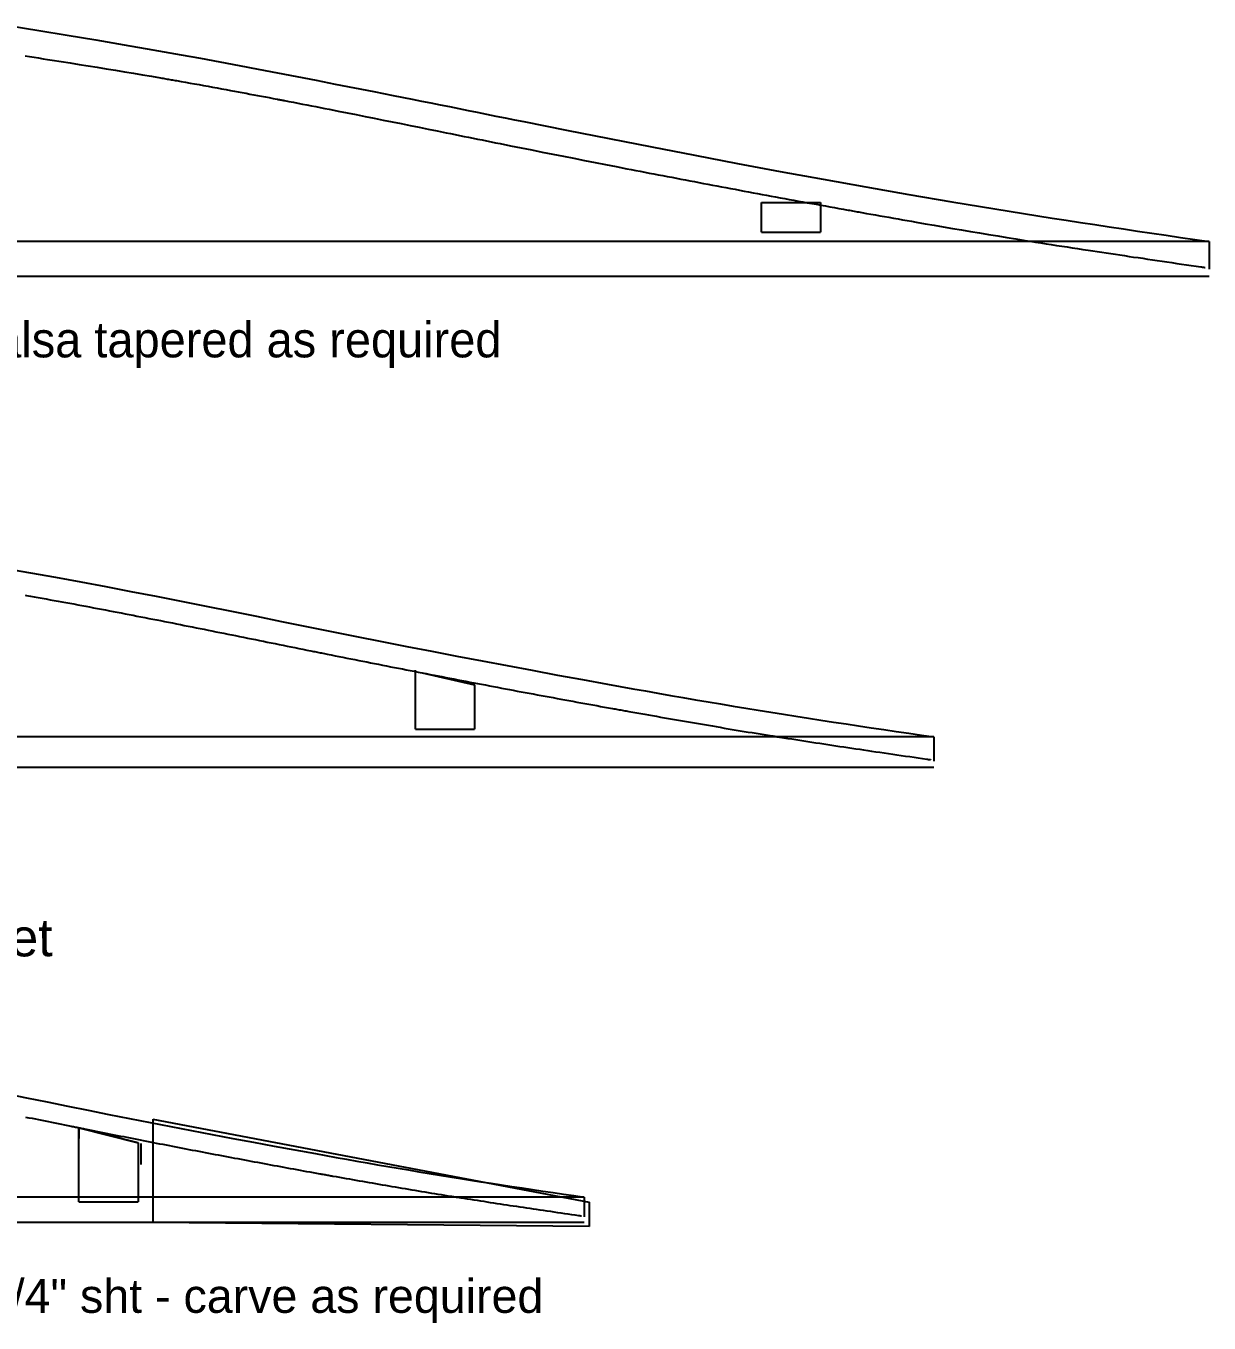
# Model space of a CAD drawing. Extents: x 1.4 to 41.2, y -1.3 to 26.5.
# Drawn here: x 7.585 to 10.084, y 3.351 to 6.091 of the extents above; entities that cross this region are included whole.
import ezdxf
from ezdxf.enums import TextEntityAlignment as Align

# ---------------------------------------------------------------- set-up
doc = ezdxf.new("R2010")
doc.units = 0
doc.layers.get('0').update_dxf_attribs({"color": 9, "linetype": 'CONTINUOUS'})

msp = doc.modelspace()

# ---------------------------------------------------------------- linework, layer by layer
at = {"color": 9, "linetype": 'CONTINUOUS'}
for p, q in [((9.1389, 5.6553), (9.1389, 5.7177)), ((9.1389, 5.7177), (9.2638, 5.7177)), ((9.2638, 5.7177), (9.2638, 5.6553)), ((9.1389, 5.6553), (9.2638, 5.6553)), ((10.0844, 5.6356), (3.0964, 5.6356)), ((10.0844, 5.6356), (10.0844, 5.5775)), ((10.0844, 5.5618), (3.0964, 5.5618)), ((8.408, 4.6053), (8.408, 4.7302)), ((8.4222, 4.7245), (8.5329, 4.699)), ((8.5329, 4.699), (8.5329, 4.6053)), ((8.408, 4.6053), (8.5329, 4.6053)), ((9.5034, 4.5892), (3.3608, 4.5892)), ((9.5034, 4.5892), (9.5034, 4.5381)), ((9.5034, 4.5243), (3.3608, 4.5243)), ((7.8532, 3.7817), (7.8532, 3.5632)), ((7.8532, 3.7817), (8.7747, 3.6062)), ((7.6973, 3.6069), (7.6973, 3.763)), ((7.6973, 3.763), (7.8222, 3.7318)), ((7.8222, 3.7318), (7.8222, 3.6069)), ((7.829, 3.6862), (7.829, 3.7301)), ((8.7648, 3.6171), (3.7069, 3.6171)), ((8.7648, 3.6171), (8.7648, 3.575)), ((7.6973, 3.6069), (7.8222, 3.6069)), ((8.7747, 3.6062), (8.7747, 3.5547)), ((8.7648, 3.5637), (3.7069, 3.5637)), ((8.7747, 3.5547), (7.8532, 3.5632))]:
    msp.add_line(p, q, dxfattribs=at)
for points in [[(7.552, 6.091), (7.6123, 6.0815), (7.6725, 6.0717), (7.7328, 6.0617), (7.7929, 6.0514), (7.8531, 6.0408), (7.9132, 6.03), (7.9539, 6.0226), (7.9947, 6.0151), (8.0354, 6.0074), (8.0761, 5.9997), (8.1168, 5.992), (8.1575, 5.9841), (8.1981, 5.9762), (8.2388, 5.9683), (8.2794, 5.9603), (8.3201, 5.9524), (8.3607, 5.9444), (8.4013, 5.9363)], [(7.5834, 6.0277), (7.593, 6.0262), (7.6025, 6.0248), (7.6121, 6.0233), (7.6216, 6.0218), (7.6312, 6.0203), (7.6407, 6.0188), (7.6598, 6.0158), (7.6789, 6.0128), (7.6979, 6.0098), (7.717, 6.0067), (7.7361, 6.0037), (7.7551, 6.0006), (7.7742, 5.9974), (7.7932, 5.9943), (7.8122, 5.9911), (7.8313, 5.9879), (7.8503, 5.9847), (7.8693, 5.9814), (7.8722, 5.9809), (7.875, 5.9804), (7.8779, 5.9799), (7.8807, 5.9794), (7.8836, 5.9789), (7.8864, 5.9785), (7.8893, 5.978), (7.8921, 5.9775), (7.895, 5.977), (7.8978, 5.9765), (7.9007, 5.976), (7.9035, 5.9755), (7.913, 5.9738), (7.9225, 5.9721), (7.932, 5.9704), (7.9415, 5.9687), (7.951, 5.967), (7.9605, 5.9653), (7.97, 5.9636), (7.9795, 5.9619), (7.989, 5.9602), (7.9985, 5.9584), (8.008, 5.9567), (8.0175, 5.9549), (8.0257, 5.9534), (8.0339, 5.9518), (8.042, 5.9503), (8.0502, 5.9488), (8.0584, 5.9472), (8.0666, 5.9457), (8.0748, 5.9441), (8.083, 5.9426), (8.0912, 5.941), (8.0994, 5.9395), (8.1076, 5.9379), (8.1157, 5.9363)], [(8.1157, 5.9363), (8.117, 5.9361), (8.1183, 5.9358), (8.1196, 5.9356), (8.1209, 5.9354), (8.1222, 5.9351), (8.1235, 5.9349), (8.1248, 5.9346), (8.1261, 5.9344), (8.1274, 5.9341), (8.1287, 5.9339), (8.13, 5.9336), (8.1313, 5.9334), (8.1407, 5.9316), (8.1502, 5.9298), (8.1597, 5.928), (8.1692, 5.9261), (8.1787, 5.9243), (8.1882, 5.9224), (8.1977, 5.9206), (8.2071, 5.9187), (8.2166, 5.9168), (8.2261, 5.9149), (8.2356, 5.9131), (8.245, 5.9112), (8.264, 5.9074), (8.283, 5.9036), (8.302, 5.8998), (8.321, 5.896), (8.34, 5.8922), (8.3589, 5.8884), (8.3779, 5.8846), (8.3969, 5.8808), (8.4159, 5.8769), (8.4349, 5.8731), (8.4538, 5.8693), (8.4728, 5.8654), (8.4823, 5.8635), (8.4918, 5.8616), (8.5013, 5.8597), (8.5108, 5.8578), (8.5203, 5.8559), (8.5298, 5.8539), (8.5393, 5.852), (8.5487, 5.8501), (8.5582, 5.8482), (8.5677, 5.8463), (8.5772, 5.8444), (8.5867, 5.8425), (8.609, 5.838), (8.6313, 5.8335), (8.6536, 5.8291), (8.6759, 5.8246), (8.6982, 5.8202), (8.7205, 5.8158), (8.7428, 5.8114), (8.7651, 5.807), (8.7875, 5.8026), (8.8098, 5.7982), (8.8321, 5.7939), (8.8544, 5.7895), (8.8639, 5.7877), (8.8735, 5.7858), (8.883, 5.784), (8.8925, 5.7821), (8.902, 5.7803), (8.9116, 5.7785), (8.9211, 5.7766), (8.9306, 5.7748), (8.9401, 5.773), (8.9497, 5.7712), (8.9592, 5.7693), (8.9687, 5.7675), (8.9782, 5.7657), (8.9878, 5.7639), (8.9973, 5.7621), (9.0068, 5.7603), (9.0164, 5.7585), (9.0259, 5.7566), (9.0354, 5.7548), (9.045, 5.753), (9.0545, 5.7513), (9.064, 5.7495), (9.0736, 5.7477), (9.0831, 5.7459), (9.0926, 5.7441), (9.1022, 5.7423), (9.1117, 5.7405), (9.1212, 5.7388), (9.1308, 5.737), (9.1403, 5.7352), (9.1499, 5.7334), (9.1594, 5.7317), (9.1689, 5.7299), (9.1785, 5.7281), (9.188, 5.7264), (9.1976, 5.7246), (9.2071, 5.7229), (9.2166, 5.7211), (9.2262, 5.7194), (9.2357, 5.7176), (9.2453, 5.7159), (9.2548, 5.7142), (9.2643, 5.7124), (9.2739, 5.7107), (9.2834, 5.709), (9.293, 5.7072), (9.3025, 5.7055), (9.3121, 5.7038), (9.3153, 5.7032), (9.3185, 5.7026), (9.3218, 5.7021), (9.325, 5.7015), (9.3283, 5.7009), (9.3315, 5.7003), (9.3347, 5.6997), (9.338, 5.6992), (9.3412, 5.6986), (9.3445, 5.698), (9.3477, 5.6974), (9.3509, 5.6968), (9.3605, 5.6951), (9.37, 5.6934), (9.3796, 5.6917), (9.3892, 5.69), (9.3987, 5.6883), (9.4083, 5.6867), (9.4178, 5.685), (9.4274, 5.6833), (9.4369, 5.6816), (9.4465, 5.6799), (9.4561, 5.6783), (9.4656, 5.6766), (9.4848, 5.6733), (9.5039, 5.67), (9.523, 5.6667), (9.5422, 5.6634), (9.5613, 5.6602), (9.5805, 5.657), (9.5997, 5.6537), (9.6188, 5.6506), (9.638, 5.6474), (9.6572, 5.6443), (9.6763, 5.6412), (9.6955, 5.6381), (9.7066, 5.6363), (9.7177, 5.6345), (9.7289, 5.6328), (9.74, 5.631), (9.7511, 5.6293), (9.7622, 5.6275), (9.7734, 5.6258), (9.7845, 5.6241), (9.7956, 5.6224), (9.8068, 5.6207), (9.8179, 5.619), (9.829, 5.6173), (9.8386, 5.6158), (9.8482, 5.6144), (9.8578, 5.6129), (9.8674, 5.6115), (9.877, 5.6101), (9.8866, 5.6086), (9.8962, 5.6072), (9.9058, 5.6058), (9.9154, 5.6043), (9.925, 5.6029), (9.9346, 5.6015), (9.9442, 5.6001), (9.9545, 5.5986), (9.9647, 5.5971), (9.975, 5.5955), (9.9852, 5.594), (9.9955, 5.5925), (10.0058, 5.591), (10.016, 5.5895), (10.0263, 5.588), (10.0365, 5.5865), (10.0468, 5.585), (10.0571, 5.5836), (10.0673, 5.5821), (10.0681, 5.582), (10.0688, 5.5819), (10.0696, 5.5817), (10.0703, 5.5816), (10.0711, 5.5815), (10.0719, 5.5814), (10.0726, 5.5813), (10.0734, 5.5812), (10.0741, 5.5811), (10.0749, 5.581), (10.0757, 5.5809), (10.0764, 5.5808)], [(8.4013, 5.9363), (8.421, 5.9324), (8.4406, 5.9284), (8.4602, 5.9244), (8.4799, 5.9205), (8.4995, 5.9165), (8.5191, 5.9126), (8.5387, 5.9086), (8.5584, 5.9047), (8.578, 5.9007), (8.5976, 5.8968), (8.6173, 5.8928), (8.6369, 5.8889), (8.7271, 5.8709), (8.8174, 5.8531), (8.9076, 5.8354), (8.998, 5.8179), (9.0883, 5.8007), (9.1787, 5.7838), (9.2692, 5.7672), (9.3597, 5.7509), (9.4503, 5.735), (9.541, 5.7195), (9.6317, 5.7045), (9.7225, 5.6899), (9.7527, 5.6852), (9.7828, 5.6805), (9.8129, 5.6759), (9.8431, 5.6713), (9.8732, 5.6667), (9.9034, 5.6622), (9.9335, 5.6578), (9.9637, 5.6533), (9.9939, 5.6489), (10.024, 5.6444), (10.0542, 5.64), (10.0844, 5.6356)], [(7.542, 4.945), (7.5948, 4.9359), (7.648, 4.9264), (7.7011, 4.9167), (7.7542, 4.9067), (7.8072, 4.8966), (7.8603, 4.8862), (7.9133, 4.8758), (7.9662, 4.8652), (8.0192, 4.8546), (8.0721, 4.8439), (8.1251, 4.8332), (8.1781, 4.8225), (8.231, 4.8118), (8.2839, 4.8013), (8.3369, 4.7908), (8.3898, 4.7804), (8.4428, 4.7701), (8.4958, 4.7599), (8.5488, 4.7497), (8.6018, 4.7397), (8.6549, 4.7298), (8.7079, 4.7199), (8.761, 4.7102), (8.8141, 4.7005), (8.8672, 4.691), (8.8937, 4.6862), (8.9201, 4.6816), (8.9466, 4.6769), (8.9731, 4.6723), (8.9996, 4.6677), (9.0261, 4.6632), (9.0526, 4.6587), (9.0791, 4.6542), (9.1056, 4.6498), (9.1322, 4.6454), (9.1587, 4.6411), (9.1853, 4.6369), (9.2117, 4.6327), (9.2382, 4.6286), (9.2647, 4.6245), (9.2912, 4.6205), (9.3177, 4.6165), (9.3442, 4.6125), (9.3707, 4.6086), (9.3973, 4.6047), (9.4238, 4.6008), (9.4503, 4.5969), (9.4768, 4.593), (9.5034, 4.5892)], [(7.5838, 4.8884), (7.5863, 4.8879), (7.5947, 4.8865), (7.603, 4.885), (7.6114, 4.8835), (7.6197, 4.882), (7.6281, 4.8805), (7.6364, 4.879), (7.6448, 4.8775), (7.6531, 4.876), (7.6615, 4.8745), (7.6698, 4.8729), (7.6782, 4.8714), (7.6865, 4.8699), (7.6948, 4.8683), (7.7032, 4.8668), (7.7115, 4.8652), (7.7199, 4.8636), (7.7282, 4.8621), (7.7365, 4.8605), (7.7449, 4.8589), (7.7532, 4.8573), (7.7615, 4.8557), (7.7699, 4.8541), (7.7782, 4.8525), (7.7865, 4.8509), (7.7949, 4.8493), (7.8032, 4.8477), (7.8115, 4.8461), (7.8199, 4.8445), (7.8282, 4.8429), (7.8366, 4.8412), (7.8449, 4.8396), (7.8532, 4.838), (7.8616, 4.8363), (7.8699, 4.8347), (7.8782, 4.8331), (7.8866, 4.8314), (7.8949, 4.8298), (7.9032, 4.8281), (7.9116, 4.8264), (7.9199, 4.8248), (7.9282, 4.8231), (7.9366, 4.8215), (7.9449, 4.8198), (7.9533, 4.8181), (7.9616, 4.8165), (7.9699, 4.8148), (7.9783, 4.8131), (7.9866, 4.8114), (7.9949, 4.8098), (8.0033, 4.8081), (8.0116, 4.8064), (8.02, 4.8047), (8.0283, 4.803), (8.0367, 4.8013), (8.045, 4.7997), (8.0534, 4.798), (8.0617, 4.7963), (8.0701, 4.7946), (8.0784, 4.7929), (8.0868, 4.7912), (8.0951, 4.7895), (8.1035, 4.7878), (8.1118, 4.7862), (8.1201, 4.7845), (8.1285, 4.7828), (8.1368, 4.7811), (8.1452, 4.7794), (8.1535, 4.7777), (8.1619, 4.776), (8.1702, 4.7744), (8.1785, 4.7727), (8.1869, 4.771), (8.1898, 4.7704), (8.1927, 4.7698), (8.1955, 4.7693), (8.1984, 4.7687), (8.2013, 4.7681), (8.2042, 4.7675), (8.2071, 4.767), (8.2099, 4.7664), (8.2128, 4.7658), (8.2157, 4.7652), (8.2186, 4.7646), (8.2215, 4.7641), (8.2298, 4.7624), (8.2382, 4.7607), (8.2465, 4.7591), (8.2549, 4.7574), (8.2633, 4.7557), (8.2716, 4.7541), (8.28, 4.7524), (8.2883, 4.7507), (8.2967, 4.7491), (8.3051, 4.7474), (8.3134, 4.7458), (8.3218, 4.7441), (8.3302, 4.7425), (8.3385, 4.7408), (8.3469, 4.7392), (8.3553, 4.7375), (8.3636, 4.7359), (8.372, 4.7343), (8.3804, 4.7326), (8.3887, 4.731), (8.3971, 4.7294), (8.4055, 4.7277), (8.4138, 4.7261), (8.4222, 4.7245), (8.4306, 4.7228), (8.4389, 4.7212), (8.4473, 4.7196), (8.4557, 4.718), (8.4641, 4.7164), (8.4724, 4.7148), (8.4808, 4.7132), (8.4892, 4.7115), (8.4976, 4.7099), (8.5059, 4.7083), (8.5143, 4.7067), (8.5227, 4.7051), (8.5311, 4.7035), (8.5394, 4.7019), (8.5478, 4.7003), (8.5562, 4.6988), (8.5646, 4.6972), (8.5729, 4.6956), (8.5813, 4.694), (8.5897, 4.6924), (8.5981, 4.6908), (8.6065, 4.6893), (8.6148, 4.6877), (8.6232, 4.6861), (8.6316, 4.6845), (8.64, 4.683), (8.6484, 4.6814), (8.6567, 4.6799), (8.6651, 4.6783), (8.6735, 4.6767), (8.6819, 4.6752), (8.6903, 4.6736), (8.6987, 4.6721), (8.7071, 4.6705), (8.7154, 4.669), (8.7238, 4.6674), (8.7322, 4.6659), (8.7406, 4.6644), (8.749, 4.6628), (8.7574, 4.6613), (8.7658, 4.6598), (8.7741, 4.6582), (8.7825, 4.6567), (8.7909, 4.6552), (8.7993, 4.6537), (8.8077, 4.6522), (8.8161, 4.6506), (8.8245, 4.6491), (8.8273, 4.6486), (8.8302, 4.6481), (8.833, 4.6476), (8.8359, 4.6471), (8.8387, 4.6466), (8.8416, 4.6461), (8.8444, 4.6456), (8.8473, 4.645), (8.8501, 4.6445), (8.853, 4.644), (8.8558, 4.6435), (8.8587, 4.643)], [(8.8587, 4.643), (8.8671, 4.6415), (8.8755, 4.64), (8.8839, 4.6385), (8.8923, 4.637), (8.9006, 4.6355), (8.909, 4.6341), (8.9175, 4.6326), (8.9259, 4.6311), (8.9343, 4.6296), (8.9427, 4.6281), (8.9511, 4.6267), (8.9595, 4.6252), (8.9679, 4.6238), (8.9763, 4.6223), (8.9847, 4.6208), (8.9931, 4.6194), (9.0015, 4.618), (9.0099, 4.6165), (9.0184, 4.6151), (9.0268, 4.6136), (9.0352, 4.6122), (9.0436, 4.6108), (9.052, 4.6094), (9.0604, 4.6079), (9.0689, 4.6065), (9.0773, 4.6051), (9.0857, 4.6037), (9.0941, 4.6023), (9.1026, 4.6009), (9.111, 4.5995), (9.1194, 4.5982), (9.1278, 4.5968), (9.1362, 4.5954), (9.1447, 4.5941), (9.1531, 4.5927), (9.1615, 4.5913), (9.1629, 4.5911), (9.1642, 4.5909), (9.1656, 4.5907), (9.1669, 4.5905), (9.1683, 4.5903), (9.1696, 4.5901), (9.171, 4.5898), (9.1723, 4.5896), (9.1737, 4.5894), (9.175, 4.5892), (9.1764, 4.589), (9.1777, 4.5888), (9.1861, 4.5874), (9.1946, 4.5861), (9.203, 4.5848), (9.2114, 4.5835), (9.2199, 4.5821), (9.2283, 4.5808), (9.2367, 4.5795), (9.2452, 4.5782), (9.2536, 4.5769), (9.262, 4.5756), (9.2705, 4.5744), (9.2789, 4.5731), (9.2873, 4.5718), (9.2958, 4.5705), (9.3042, 4.5692), (9.3126, 4.568), (9.3211, 4.5667), (9.3295, 4.5655), (9.338, 4.5642), (9.3464, 4.5629), (9.3548, 4.5617), (9.3633, 4.5604), (9.3717, 4.5592), (9.3802, 4.5579), (9.3892, 4.5566), (9.3982, 4.5553), (9.4072, 4.554), (9.4162, 4.5527), (9.4252, 4.5513), (9.4343, 4.55), (9.4433, 4.5487), (9.4523, 4.5474), (9.4613, 4.5461), (9.4703, 4.5448), (9.4793, 4.5434), (9.4884, 4.5421), (9.489, 4.542), (9.4897, 4.5419), (9.4904, 4.5418), (9.491, 4.5417), (9.4917, 4.5417), (9.4924, 4.5416), (9.493, 4.5415), (9.4937, 4.5414), (9.4944, 4.5413), (9.495, 4.5412), (9.4957, 4.5411), (9.4963, 4.541)], [(7.5427, 3.8356), (7.5863, 3.8268), (7.6299, 3.818), (7.6735, 3.8092), (7.7171, 3.8004), (7.7607, 3.7917), (7.8043, 3.7831), (7.8479, 3.7746), (7.8915, 3.7661), (7.9351, 3.7576), (7.9788, 3.7493), (8.0224, 3.741), (8.0661, 3.7328), (8.1098, 3.7247), (8.1535, 3.7167), (8.1972, 3.7088), (8.2409, 3.7009), (8.2627, 3.697), (8.2845, 3.6932), (8.3063, 3.6893), (8.3281, 3.6855), (8.35, 3.6818), (8.3718, 3.678), (8.3936, 3.6743), (8.4155, 3.6706), (8.4373, 3.667), (8.4591, 3.6634), (8.481, 3.6599), (8.5029, 3.6564), (8.5247, 3.6529), (8.5465, 3.6495), (8.5683, 3.6462), (8.5901, 3.6429), (8.6119, 3.6396), (8.6337, 3.6363), (8.6556, 3.6331), (8.6774, 3.6298), (8.6993, 3.6266), (8.7211, 3.6234), (8.7429, 3.6203), (8.7648, 3.6171)], [(7.5846, 3.7862), (7.5914, 3.7848), (7.5983, 3.7835), (7.6052, 3.7821), (7.612, 3.7807), (7.6189, 3.7793), (7.6258, 3.7779), (7.6327, 3.7765), (7.6395, 3.7751), (7.6464, 3.7737), (7.6533, 3.7723), (7.6601, 3.771), (7.667, 3.7696), (7.6739, 3.7682), (7.6808, 3.7668), (7.6831, 3.7663), (7.6855, 3.7659), (7.6879, 3.7654), (7.6903, 3.7649), (7.6926, 3.7644), (7.695, 3.764), (7.6974, 3.7635), (7.6997, 3.763), (7.7021, 3.7625), (7.7045, 3.7621), (7.7069, 3.7616), (7.7092, 3.7611), (7.7161, 3.7597), (7.723, 3.7583), (7.7299, 3.757), (7.7368, 3.7556), (7.7436, 3.7542), (7.7505, 3.7529), (7.7574, 3.7515), (7.7643, 3.7501), (7.7712, 3.7488), (7.7781, 3.7474), (7.785, 3.746), (7.7918, 3.7447), (7.7987, 3.7433), (7.8056, 3.742), (7.8125, 3.7406), (7.8194, 3.7393), (7.8263, 3.7379), (7.8332, 3.7366), (7.8401, 3.7352), (7.847, 3.7339), (7.8538, 3.7325), (7.8607, 3.7312), (7.8676, 3.7298), (7.8745, 3.7285), (7.8814, 3.7272), (7.8883, 3.7258), (7.8952, 3.7245), (7.9021, 3.7232), (7.909, 3.7218), (7.9159, 3.7205), (7.9228, 3.7192), (7.9297, 3.7178), (7.9366, 3.7165), (7.9435, 3.7152), (7.9504, 3.7139), (7.9573, 3.7126), (7.9642, 3.7113), (7.971, 3.7099), (7.9779, 3.7086), (7.9848, 3.7073), (7.9917, 3.706), (7.9986, 3.7047), (8.0055, 3.7034), (8.0124, 3.7021), (8.0193, 3.7008), (8.0262, 3.6995), (8.0331, 3.6982), (8.04, 3.6969), (8.0469, 3.6956), (8.0538, 3.6943), (8.0607, 3.693), (8.0676, 3.6918), (8.0746, 3.6905), (8.0815, 3.6892), (8.0884, 3.6879), (8.0953, 3.6866), (8.1022, 3.6854), (8.1091, 3.6841), (8.116, 3.6828), (8.1229, 3.6815), (8.1298, 3.6803), (8.1367, 3.679), (8.1436, 3.6777), (8.1505, 3.6765), (8.1574, 3.6752), (8.1643, 3.674), (8.1712, 3.6727), (8.1781, 3.6714), (8.1851, 3.6702), (8.192, 3.6689), (8.1989, 3.6677), (8.2058, 3.6665), (8.2081, 3.666), (8.2105, 3.6656), (8.2128, 3.6652), (8.2152, 3.6648), (8.2175, 3.6644), (8.2198, 3.6639), (8.2222, 3.6635), (8.2245, 3.6631), (8.2269, 3.6627), (8.2292, 3.6622), (8.2316, 3.6618), (8.2339, 3.6614)], [(7.8222, 3.7318), (7.6973, 3.763), (7.6973, 3.7411)], [(8.2339, 3.6614), (8.2408, 3.6602), (8.2477, 3.6589), (8.2546, 3.6577), (8.2616, 3.6565), (8.2685, 3.6553), (8.2754, 3.654), (8.2823, 3.6528), (8.2892, 3.6516), (8.2962, 3.6504), (8.3031, 3.6492), (8.31, 3.648), (8.3169, 3.6468), (8.3238, 3.6456), (8.3308, 3.6444), (8.3377, 3.6432), (8.3446, 3.642), (8.3516, 3.6408), (8.3585, 3.6396), (8.3654, 3.6384), (8.3723, 3.6372), (8.3793, 3.6361), (8.3862, 3.6349), (8.3931, 3.6337), (8.4001, 3.6325), (8.407, 3.6314), (8.4139, 3.6302), (8.4209, 3.6291), (8.4278, 3.6279), (8.4347, 3.6268), (8.4417, 3.6256), (8.4486, 3.6245), (8.4556, 3.6234), (8.4625, 3.6222), (8.4694, 3.6211), (8.4764, 3.62), (8.4833, 3.6189), (8.4844, 3.6187), (8.4855, 3.6185), (8.4866, 3.6183), (8.4877, 3.6182), (8.4889, 3.618), (8.49, 3.6178), (8.4911, 3.6176), (8.4922, 3.6175), (8.4933, 3.6173), (8.4944, 3.6171), (8.4955, 3.6169), (8.4966, 3.6168), (8.5036, 3.6156), (8.5105, 3.6146), (8.5174, 3.6135), (8.5244, 3.6124), (8.5313, 3.6113), (8.5383, 3.6102), (8.5452, 3.6091), (8.5522, 3.6081), (8.5591, 3.607), (8.5661, 3.6059), (8.573, 3.6049), (8.58, 3.6038), (8.5869, 3.6028), (8.5938, 3.6017), (8.6008, 3.6007), (8.6077, 3.5996), (8.6147, 3.5986), (8.6216, 3.5976), (8.6286, 3.5965), (8.6355, 3.5955), (8.6425, 3.5945), (8.6494, 3.5934), (8.6564, 3.5924), (8.6633, 3.5914), (8.6707, 3.5903), (8.6782, 3.5892), (8.6856, 3.5881), (8.693, 3.587), (8.7004, 3.5859), (8.7079, 3.5848), (8.7153, 3.5837), (8.7227, 3.5827), (8.7301, 3.5816), (8.7376, 3.5805), (8.745, 3.5794), (8.7524, 3.5783), (8.753, 3.5783), (8.7535, 3.5782), (8.7541, 3.5781), (8.7546, 3.578), (8.7552, 3.578), (8.7557, 3.5779), (8.7563, 3.5778), (8.7568, 3.5777), (8.7574, 3.5776), (8.7579, 3.5776), (8.7585, 3.5775), (8.759, 3.5774)]]:
    msp.add_lwpolyline(points, dxfattribs=at)

# ---------------------------------------------------------------- texts
at = {"color": 9}
for s, height, p, p2 in [('Rear spar 1/8" balsa tapered as required', 0.0747, (6.8018, 5.3909), (8.5898, 5.3909)), ('Ai;eron soft 1/4" sht - carve as required', 0.0715, (6.9756, 3.3725), (8.6782, 3.3725))]:
    msp.add_text(s, height=height, dxfattribs=at).set_placement(p, p2, align=Align.FIT)
msp.add_text('Rib cap strips 1/16" X 1/4" balsa sheet', height=0.0795, rotation=0.2298, dxfattribs=at).set_placement((5.7926, 4.1184), (7.6417, 4.1258), align=Align.FIT)

doc.saveas('drawing.dxf')
